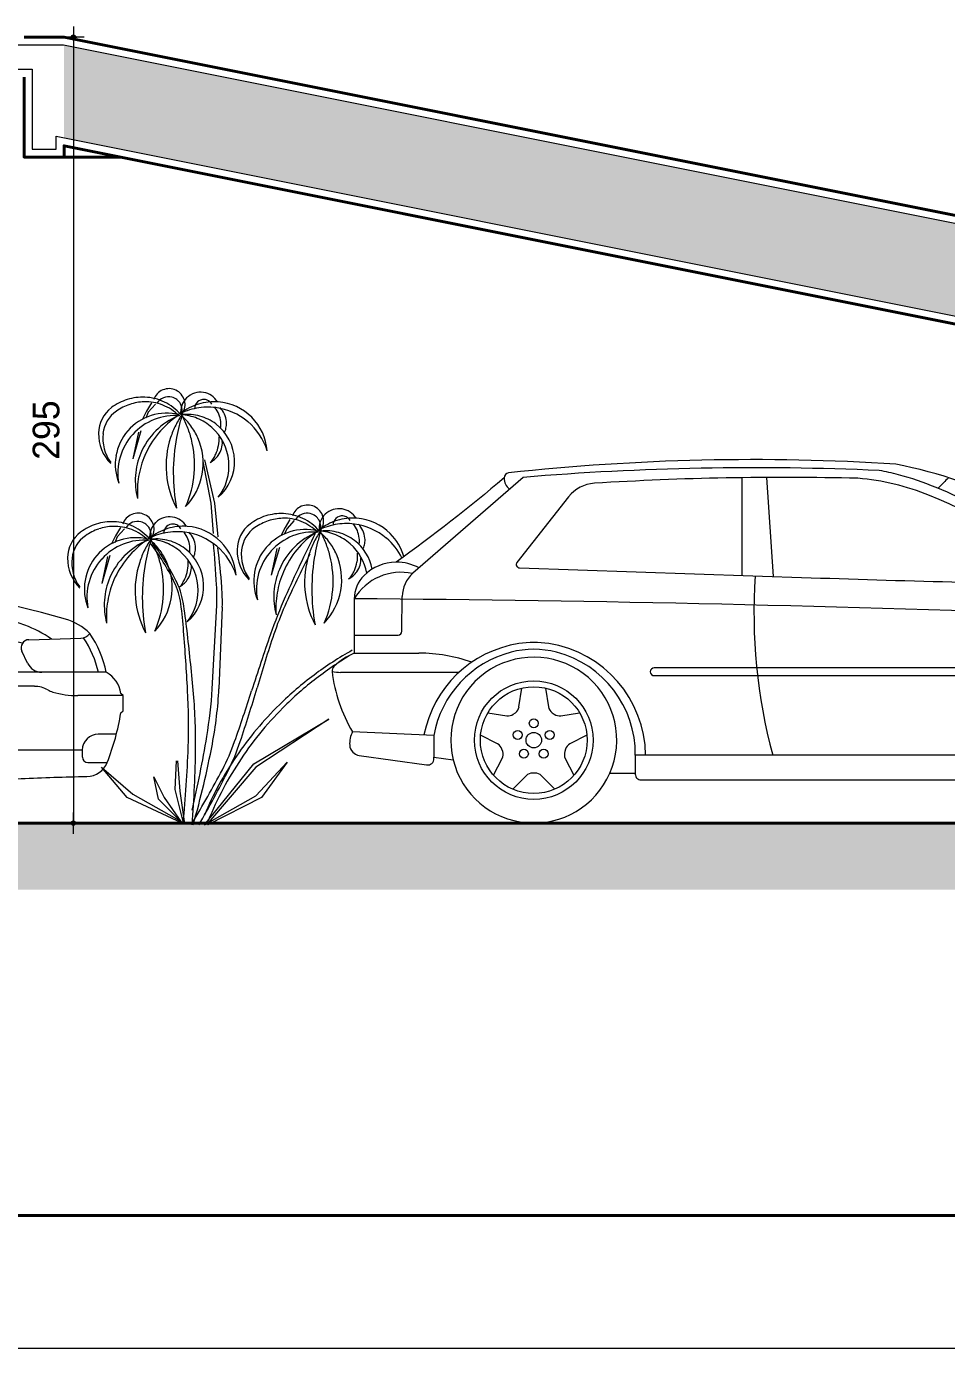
# Model space of a CAD drawing. Header units: millimetres. Extents: x 13204 to 24802, y 21209 to 40694.
# Drawn here: x 18418.7 to 18763.9, y 28396.3 to 28892.6 of the extents above; entities that cross this region are included whole.
import ezdxf

# ---------------------------------------------------------------- set-up
doc = ezdxf.new("R2010")
doc.units = ezdxf.units.MM
doc.linetypes.add('0', pattern=[0])
for name, color, linetype, lineweight in [('COTAS', 30, 'Continuous', 5), ('Hachura', 8, 'Continuous', 0), ('Meia Parede', 11, 'Continuous', 40), ('PAREDE', 1, 'Continuous', 40), ('Paredes', 1, 'Continuous', 40), ('PISO', 5, 'Continuous', 5), ('TEXTO', 4, 'Continuous', 5), ('Vegetação', 3, 'Continuous', 5), ('Veiculos e pessoas', 245, 'Continuous', 0)]:
    doc.layers.add(name, color=color, linetype=linetype, lineweight=lineweight)
doc.layers.add('HACHURAS', color=8, linetype='Continuous')
doc.styles.add('LANA', font='stylu.ttf')
doc.dimstyles.new('COTA 50', dxfattribs={"dimscale": 0, "dimtxt": 10, "dimasz": 0.5, "dimexe": 1.25, "dimexo": 5, "dimgap": 5, "dimtad": 1, "dimdec": 0, "dimtxsty": 'LANA', "dimblk": 'cota', "dimcen": 2.5, "dimse2": 1, "dimclrd": 256, "dimclre": 256, "dimclrt": 256, "dimaunit": 1, "dimadec": 0, "dimazin": 0, "dimtfac": 1, "dimtdec": 0, "dimtmove": 0, "dimatfit": 3, "dimldrblk": 'DOTSMALL', "dimfxl": 5, "dimfxlon": 1, "dimtzin": 9, "dimlwd": -1, "dimlwe": -1, "dimarcsym": 0})

# ---------------------------------------------------------------- blocks, each defined once
blk = doc.blocks.new('Audi A3_l')
at = {"layer": 'Veiculos e pessoas', "color": 8}
for p, q in [((716.2, 1297.4), (303.3, 937.8)), ((1537.6, 1296.5), (1537.6, 929.8)), ((1629.9, 1297.3), (1654.9, 925.8)), ((887.3, 1224.5), (693.3, 977.7)), ((2534.7, 1045.3), (2548.3, 1045.3)), ((2534.7, 1045.3), (2548.3, 1045.3)), ((2555.1, 1045.1), (2555.1, 1067.5)), ((2501.2, 1013.6), (2501.2, 952.3)), ((2501.2, 952.3), (2501.2, 1011.8)), ((702.5, 958), (1797.2, 921)), ((2533, 920.5), (2578.1, 920.5)), ((2578.1, 920.5), (2533, 920.5)), ((2555.1, 920.5), (2555.1, 900.1)), ((2929.5, 893.3), (3430.3, 828.2)), ((261.9, 719.9), (263.1, 850.5)), ((83, 705.8), (247.7, 705.8)), ((3793.5, 599.9), (3772.2, 645.8)), ((3798.6, 688.4), (3992.9, 693.5)), ((83, 637.6), (325.7, 637.6)), ((475.8, 565.7), (31.6, 565.7)), ((2762.5, 582.6), (1208.5, 582.6)), ((1208.5, 553.4), (2762.5, 553.4)), ((4088.5, 566), (3568.5, 566)), ((701.1, 436.3), (712.3, 506.8)), ((800.9, 506.8), (812, 436.3)), ((3229.7, 436.3), (3240.9, 506.8)), ((3329.5, 506.8), (3340.6, 436.3)), ((3819.1, 513.3), (3610.6, 513.3)), ((4152, 478.4), (3981.7, 478.4)), ((584.4, 413.9), (654.9, 402.7)), ((679.8, 408.7), (687.7, 414.4)), ((825.4, 414.4), (833.3, 408.7)), ((858.2, 402.7), (928.7, 413.9)), ((3113, 413.9), (3183.5, 402.7)), ((3208.4, 408.7), (3216.3, 414.4)), ((3354, 414.4), (3361.9, 408.7)), ((3386.8, 402.7), (3457.3, 413.9)), ((382.1, 329.2), (76.5, 342.6)), ((382.1, 329.2), (382.1, 246.9)), ((620.7, 297.2), (557, 329.6)), ((956.1, 329.6), (892.5, 297.2)), ((3149.3, 297.2), (3085.6, 329.6)), ((3484.7, 329.6), (3421.1, 297.2)), ((4126.8, 333.9), (4058.9, 333.9)), ((640.3, 268.5), (637.3, 277.7)), ((875.9, 277.7), (872.9, 268.5)), ((1137.5, 255), (1137.5, 186.8)), ((2908.3, 255), (1137.5, 255)), ((2908.3, 186.8), (2908.3, 255)), ((3168.9, 268.5), (3165.9, 277.7)), ((3404.5, 277.7), (3401.5, 268.5)), ((3996.7, 273.9), (3661.6, 273.9)), ((3661.6, 273.9), (3661.6, 186.8)), ((3998.9, 273.9), (3998.9, 247.5)), ((605.9, 179.3), (638.3, 242.9)), ((874.9, 242.9), (907.3, 179.3)), ((3134.5, 179.3), (3166.9, 242.9)), ((3403.5, 242.9), (3435.9, 179.3)), ((4019.4, 227.1), (4092.2, 227.1)), ((728, 177.7), (677.6, 127.2)), ((761.5, 187.5), (751.7, 187.5)), ((835.6, 127.2), (785.1, 177.7)), ((3256.6, 177.7), (3206.1, 127.2)), ((3290, 187.5), (3280.3, 187.5)), ((3364.2, 127.2), (3313.7, 177.7))]:
    blk.add_line(p, q, dxfattribs=at)
at = {"layer": 'Veiculos e pessoas'}
blk.add_lwpolyline([(4152, 478.4), (4143.5, 486.9, 0.236577), (4088.5, 566, 0.102728), (4026.7, 712, 0.128247), (3936, 765.4, 0.045067), (3198, 905.2, -0.033627), (3113.6, 919.2, -0.023677), (3055.4, 904.9, 0.036651), (2584.1, 1186.3, 0.067451), (2115.2, 1347.1, 0.04306), (661.8, 1314.3, 0.367427), (645, 1295.8, -0.02127), (239.9, 979.3, 0.193284), (119.7, 929.3, 0.201274), (83, 841.7), (83, 637.6, 0.089642), (7, 587.8, 0.235129), (0.1, 568.9, 0.106988), (76.5, 342.6, 0.140948), (65.9, 292.2, 0.354025), (101.8, 253.8), (354.7, 218.4, 0.455501), (382.1, 242.2), (382.1, 246.9), (454.2, 237.1, 0.717341), (1041.9, 186.8), (1137.5, 186.8), (1137.5, 183.5, 0.414214), (1159, 162), (2886.8, 162, 0.414214), (2908.3, 183.5), (2908.3, 186.8), (2999.8, 186.8, 0.654501), (3570.5, 186.8), (3661.6, 186.8), (3661.6, 156.8, 0.515959), (3673.7, 148.3, -0.070901), (3768.9, 166.9, -0.009797), (4015.6, 174.7, 0.305289), (4092.5, 227.9, 0.052449), (4143.5, 413.3), (4152, 421.8)], format="xyb", close=True, dxfattribs=at)
at = {"layer": 'Veiculos e pessoas', "color": 8}
for centre, radius in [((756.6, 311.4), 222.4), ((756.6, 311.4), 200.4), ((3285.2, 311.4), 222.4), ((3285.2, 311.4), 200.4), ((696.5, 330.9), 16.7), ((756.6, 374.5), 16.7), ((816.6, 330.9), 16.7), ((3225.1, 330.9), 16.7), ((3285.2, 374.5), 16.7), ((3345.2, 330.9), 16.7), ((756.6, 311.4), 29), ((3285.2, 311.4), 29), ((719.5, 260.3), 16.7), ((793.7, 260.3), 16.7), ((3248.1, 260.3), 16.7), ((3322.3, 260.3), 16.7)]:
    blk.add_circle(centre, radius, dxfattribs=at)
for centre, radius, start, end in [((694, 1294.1), 49, 178.0207, 235.2406), ((1583.4, -9055), 10388.7, 87.40864, 94.78832), ((1693.5, -10074.3), 11371.8, 88.5927, 93.57636), ((1893.9, 371.8), 925.7, 67.9835, 85.1115), ((1907.9, 489.6), 846.1, 75.1553, 80.1197), ((1835.4, 216), 1129.1, 67.5292, 75.1553), ((3198.1, 387.1), 1268.7, 134.2204, 136.7467), ((992.5, 1141.8), 133.9, 93.5764, 141.8385), ((1328.6, -1009.2), 2454.9, 50.6979, 67.5292), ((1527.5, -534.5), 1903.3, 48.6736, 67.9835), ((2534.7, 1011.8), 33.5, 90, 180), ((2548.3, 950.2), 95.1, 32.9648, 90), ((2586.1, 974.6), 50.2, 321.9647, 32.9648), ((242.1, 804.7), 174.6, 61.1959, 90.7217), ((702.9, 970.2), 12.2, 141.8385, 268.0662), ((2533, 952.3), 31.8, 180, 270), ((2533, 952.3), 31.8, 180, 270), ((2578.1, 980.9), 60.3, 270, 321.9647), ((258.1, 737.7), 203.7, 77.5531, 149.2986), ((380.2, 849.5), 117.1, 131.0602, 179.4812), ((3641.5, 788.3), 2058.7, 176.105, 195.0125), ((3870.1, 62313), 61427, 268.066166, 269.11807), ((2512.7, 689.7), 340.3, 5.0863, 37.0489), ((2934.4, 1526.4), 633.2, 269.1181, 281.0235), ((-536.1, -87402.5), 88246.4, 87.806845, 89.59807), ((3215.6, -824.2), 1666.3, 70.083, 82.5987), ((2765.6, -4169.1), 4949, 78.2313, 89.1273), ((247.7, 720), 14.2, 270, 359.4812), ((1008.7, 555.9), 1850.2, 357.1467, 5.0863), ((3640.3, 347.8), 419.8, 54.7481, 70.083), ((3991.8, 735.7), 42.2, 271.511, 325.835), ((3706.2, 490.2), 360.9, 12.1343, 34.5932), ((766.1, 249.5), 429.3, 98.7804, 169.0801), ((756.6, 311.4), 340.9, 75.4881, 104.5119), ((756.6, 311.4), 366.7, 81.2196, 98.7804), ((747, 249.5), 429.3, 0.735, 81.2196), ((3285.2, 311.4), 380.7, 46.9829, 133.0171), ((3285.2, 311.4), 352, 46.9829, 133.0171), ((3799.4, 658.4), 30, 91.511, 204.8928), ((325.7, 41), 596.7, 70.6168, 90), ((770, 259.6), 394.4, 104.5119, 169.8379), ((756.6, 311.4), 311.4, 336.4096, 193.7959), ((743.2, 259.6), 394.4, 359.3319, 75.4881), ((3285.2, 311.4), 311.4, 336.4096, 203.5904), ((3846.6, 624.6), 58.6, 204.8928, 270), ((31.6, 721.1), 155.4, 258.3333, 270), ((1208.5, 568), 14.6, 90, 270), ((2762.5, 568), 14.6, 270, 90), ((3338.5, 254.2), 458.9, 133.0171, 179.8984), ((3338.5, 254.2), 430.2, 133.0171, 179.8984), ((3231.8, 254.2), 430.2, 2.4543, 46.9829), ((3231.8, 254.2), 458.9, 2.4543, 46.9829), ((3819.1, 412.6), 100.6, 59.8825, 90), ((3911.2, 571.4), 82.9, 239.8825, 253.7439), ((1893.7, 511.8), 964.1, 344.5552, 357.1467), ((3981.7, 813.2), 334.8, 253.7439, 270), ((660.2, 435.8), 33.5, 261, 306), ((668.1, 441.5), 33.5, 306, 351), ((845.1, 441.5), 33.5, 189, 234), ((853, 435.8), 33.5, 234, 279), ((3188.8, 435.8), 33.5, 261, 306), ((3196.7, 441.5), 33.5, 306, 351), ((3373.7, 441.5), 33.5, 189, 234), ((3381.6, 435.8), 33.5, 234, 279), ((107.6, 303.2), 41.8, 175.144, 175.144), ((4058.9, 273.9), 60, 90, 180), ((605.5, 267.4), 33.5, 18, 63), ((608.5, 258.1), 33.5, 333, 18), ((904.7, 258.1), 33.5, 162, 207), ((907.7, 267.4), 33.5, 117, 162), ((3134.1, 267.4), 33.5, 18, 63), ((3137.1, 258.1), 33.5, 333, 18), ((3433.3, 258.1), 33.5, 162, 207), ((3436.3, 267.4), 33.5, 117, 162), ((4019.4, 247.5), 20.4, 180, 270), ((751.7, 154.1), 33.5, 90, 135), ((761.5, 154.1), 33.5, 45, 90), ((3280.3, 154.1), 33.5, 90, 135), ((3290, 154.1), 33.5, 45, 90)]:
    blk.add_arc(centre, radius, start, end, dxfattribs=at)
blk = doc.blocks.new('cota')
at = {"layer": 'COTAS'}
blk.add_hatch(color=256, dxfattribs=at).paths.add_polyline_path([(-1.6, 0, 1), (1.6, 0, 1)])
for points in [[(-1.6, 0), (-8, 0)], [(0, 1.6), (0, 8)], [(8, 0), (1.6, 0)], [(0, -8), (0, -1.6)]]:
    blk.add_lwpolyline(points, dxfattribs=at)
blk.add_circle((0, 0), 1.6, dxfattribs=at)
blk = doc.blocks.new('*D936')
at = {"layer": 'COTAS', "transparency": 16777216}
for p, q in [((18436.29, 28888.56), (18437.54, 28888.56)), ((18436.29, 28888.06), (18436.29, 28594.06))]:
    blk.add_line(p, q, dxfattribs=at)
at = {"layer": 'Defpoints', "color": 0, "transparency": 16777216}
for p in [(18432.79, 28888.56), (18432.79, 28593.56), (18436.29, 28593.56)]:
    blk.add_point(p, dxfattribs=at)
at = {"layer": 'COTAS', "transparency": 16777216, "xscale": 0.5, "yscale": 0.5, "zscale": 0.5}
for p, rotation in [((18436.29, 28888.56), 90), ((18436.29, 28593.56), 270)]:
    blk.add_blockref('cota', p, dxfattribs=dict(at, rotation=rotation))
at = {"layer": 'COTAS', "transparency": 16777216, "insert": (18426.07, 28741.06), "char_height": 10, "attachment_point": 5, "rotation": 90, "style": 'LANA'}
blk.add_mtext('295', dxfattribs=at)
blk = doc.blocks.new('_DotSmall')
at = {"layer": 'PAREDE', "color": 0, "const_width": 0.5}
blk.add_lwpolyline([(-0.0625, 0, 1), (0.0625, 0, 1)], format="xyb", close=True, dxfattribs=at)

msp = doc.modelspace()

# ---------------------------------------------------------------- hatches: boundary and pattern name
at = {"layer": 'Hachura'}
h = msp.add_hatch(dxfattribs=at)
h.set_pattern_fill('AR-CONC', color=256, scale=0.25, angle=90, style=0)
h.set_pattern_definition([(140, (18432.795, 28596.564), (3.9848, 45.5462), [4.7625, -52.3875]), (85, (18432.795, 28596.564), (-47.7642, -8.8107), [3.81, -41.91]), (190.451, (18433.127, 28600.36), (-43.7792, 36.7356), [4.0475, -44.5225]), (136.184, (18420.095, 28596.564), (10.5106, 67.7698), [7.1437, -78.5812]), (186.6356, (18420.97, 28602.21), (-61.8564, 59.351), [6.0713, -66.7837]), (81.184, (18420.095, 28596.564), (-61.8563, 59.351), [5.715, -62.865]), (111, (18423.27, 28602.914), (25.5664, 37.9037), [4.7625, -52.3875]), (56, (18423.27, 28602.914), (-46.047, 15.4505), [3.81, -41.91]), (161.4514, (18425.4, 28606.072), (-20.4807, 53.3541), [4.0475, -44.5225]), (127.5, (18432.795, 28596.564), (-21.13876, 0.77215), [0, -41.402, 0, -42.545, 0, -42.06875]), (97.5, (18432.795, 28596.564), (-25.04514, 16.7049), [0, -24.257, 0, -40.4495, 0, -16.03375]), (57.5, (18432.795, 28582.403), (1.43219, 33.89765), [0, -15.875, 0, -49.53, 0, -65.7225]), (47.5, (18432.795, 28576.053), (-6.3566, 37.0323), [0, -20.6375, 0, -32.893, 0, -46.6725])])
h.paths.add_polyline_path([(18432.79, 28885.5), (18432.79, 28850.83), (19703.22, 28596.56), (19876.47, 28596.56)])
at = {"layer": 'HACHURAS'}
h = msp.add_hatch(dxfattribs=at)
h.set_pattern_fill('EARTH', color=256, scale=3, angle=45, style=0)
h.set_pattern_definition([(45, (16996.795, 28568.564), (2e-15, 26.94077), [19.05, -19.05]), (45, (16991.743, 28573.615), (2e-15, 26.94077), [19.05, -19.05]), (45, (16986.692, 28578.667), (2e-15, 26.94077), [19.05, -19.05]), (135, (16986.692, 28582.034), (-26.94077, 2e-15), [19.05, -19.05]), (135, (16991.743, 28587.086), (-26.94077, 2e-15), [19.05, -19.05]), (135, (16996.795, 28592.137), (-26.94077, 2e-15), [19.05, -19.05])])
h.paths.add_polyline_path([(16996.79, 28593.56), (19934.29, 28593.56), (19934.29, 28583.56), (20246.79, 28583.56), (20246.79, 28568.56), (16996.79, 28568.56)])

# ---------------------------------------------------------------- linework, layer by layer
at = {"layer": 'Meia Parede'}
msp.add_line((18432.79, 28843.56), (18453.81, 28843.56), dxfattribs=at)
at = {"layer": 'Paredes'}
for p, q in [((19906.75, 28593.56), (18432.79, 28888.56)), ((18432.79, 28843.56), (18432.79, 28847.77)), ((19702.92, 28593.56), (18432.79, 28847.77)), ((18417.79, 28843.56), (18432.79, 28843.56)), ((19934.29, 28593.56), (16996.79, 28593.56)), ((21256.85, 28446.32), (13252.5, 28446.32))]:
    msp.add_line(p, q, dxfattribs=at)
msp.add_lwpolyline([(18417.79, 28873.56), (18417.79, 28843.56), (18432.79, 28843.56), (18432.79, 28847.77), (19702.92, 28593.56), (19906.75, 28593.56), (18432.79, 28888.56), (18417.79, 28888.56)], dxfattribs=at)
at = {"layer": 'PISO'}
msp.add_lwpolyline([(18420.79, 28885.56), (16999.79, 28885.56), (16999.79, 28846.56), (17018.79, 28846.56), (17018.79, 28876.56), (18420.79, 28876.56), (18420.79, 28846.56), (18429.79, 28846.56), (18429.79, 28851.43), (19703.22, 28596.56), (19876.47, 28596.56), (18432.5, 28885.56), (18420.79, 28885.56)], dxfattribs=at)
at = {"layer": 'TEXTO'}
msp.add_line((21305.52, 28396.34), (13203.83, 28396.34), dxfattribs=at)
at = {"layer": 'Vegetação', "color": 8, "linetype": '0'}
for p, q in [((18463.71, 28748.18), (18462.18, 28745.12)), ((18464.32, 28747.74), (18463.41, 28745.55)), ((18465.55, 28751.24), (18463.71, 28748.18)), ((18467.08, 28750.8), (18464.32, 28747.74)), ((18461.57, 28740.75), (18458.52, 28730.26)), ((18460.66, 28740.31), (18458.52, 28730.26)), ((18487.94, 28713.67), (18485, 28729.28)), ((18485.42, 28729.88), (18489.2, 28713.67)), ((18488.78, 28702.26), (18487.94, 28713.67)), ((18489.2, 28713.67), (18490.47, 28701.06)), ((18517.53, 28707.54), (18515.69, 28704.48)), ((18519.06, 28707.1), (18516.31, 28704.05)), ((18453.93, 28704.48), (18452.09, 28701.42)), ((18455.46, 28704.05), (18452.71, 28700.99)), ((18515.69, 28704.48), (18514.16, 28701.42)), ((18516.31, 28704.05), (18515.39, 28701.86)), ((18452.09, 28701.42), (18450.56, 28698.37)), ((18452.71, 28700.99), (18451.79, 28698.8)), ((18513.55, 28697.05), (18510.49, 28686.57)), ((18449.95, 28694), (18446.89, 28683.51)), ((18449.04, 28693.56), (18446.89, 28683.51)), ((18512.64, 28696.62), (18510.49, 28686.57)), ((18488.36, 28644.01), (18490.04, 28675.24)), ((18492.15, 28674.63), (18490.89, 28644.01)), ((18503.91, 28615.78), (18532.07, 28632.6)), ((18532.07, 28632.6), (18504.75, 28614.58)), ((18456.43, 28603.17), (18446.76, 28614.58)), ((18446.76, 28614.58), (18458.53, 28604.37)), ((18474.5, 28606.17), (18474.92, 28616.98)), ((18475.34, 28616.98), (18476.18, 28605.57)), ((18485.42, 28592.96), (18503.91, 28615.78)), ((18504.75, 28614.58), (18486.26, 28592.96)), ((18504.75, 28603.77), (18516.52, 28616.38)), ((18516.52, 28616.38), (18506.86, 28603.17)), ((18468.19, 28602.57), (18466.51, 28610.98)), ((18466.51, 28610.98), (18470.29, 28603.17)), ((18477.02, 28593.56), (18456.43, 28603.17)), ((18458.53, 28604.37), (18477.86, 28593.56)), ((18476.6, 28594.16), (18468.19, 28602.57)), ((18470.29, 28603.17), (18476.6, 28594.16)), ((18477.44, 28594.16), (18474.5, 28606.17)), ((18476.18, 28605.57), (18477.86, 28594.16)), ((18485.42, 28592.96), (18504.75, 28603.77)), ((18506.86, 28603.17), (18486.68, 28592.96))]:
    msp.add_line(p, q, dxfattribs=at)
for centre, major_axis, start_param, end_param in [((18472.15, 28750.62), (-4.24, 4.24), -1.227403, -0.384549), ((18462.23, 28734.15), (13.63, 13.63), 1.089146, 1.43536), ((18462.35, 28733.77), (-13.9, 13.9), -0.823886, -0.481506), ((18463.48, 28732.68), (-13.44, 13.44), -0.749389, -0.460643), ((18463.42, 28734.55), (12.12, 12.12), 0.4061, 0.821878), ((18462.4, 28735.13), (-12.94, 12.94), -1.239062, -0.823736), ((18472.14, 28750.62), (4.24, 4.24), 1.184822, 2.028826), ((18471.99, 28748.43), (-3.63, 3.63), -0.407151, 0.207921), ((18471.98, 28748.45), (3.62, 3.62), 0.546421, 1.16412), ((18461.99, 28734.27), (13.62, 13.62), 6.210824, 6.615237), ((18471.98, 28748.44), (-3.63, 3.63), 4.437479, 5.25966), ((18472.16, 28750.62), (-4.24, 4.24), 4.199385, 5.056468), ((18483.95, 28747.81), (5.27, 5.27), 1.555789, 2.483527), ((18472.15, 28750.61), (4.25, 4.25), 4.914586, 5.770624), ((18483.94, 28747.81), (-5.27, 5.27), -0.943714, -0.015486), ((18485.18, 28749.13), (2.42, 2.42), 1.546762, 2.378288), ((18485.18, 28749.12), (-2.43, 2.43), -0.855582, -0.024193), ((18489.08, 28731.79), (-14.1, 14.1), -0.862538, -0.484217), ((18483.94, 28747.79), (-5.28, 5.28), -1.376614, -0.944009), ((18485.18, 28749.12), (-2.43, 2.43), -1.350697, -0.856654), ((18485.17, 28749.12), (-2.43, 2.43), 4.437563, 4.930835), ((18483.95, 28747.82), (5.26, 5.26), 6.042007, 6.476545), ((18489.08, 28731.79), (-14.1, 14.1), 4.712271, 5.42059), ((18458, 28739.7), (8.69, 8.69), 1.435102, 2.34177), ((18459.11, 28738.46), (-8.35, 8.35), -0.180755, 0.674686), ((18463.78, 28731.74), (-14.14, 14.14), -0.461542, -0.179983), ((18471.28, 28728.14), (13.64, 13.64), 1.092634, 1.643852), ((18471.29, 28728.14), (-13.64, 13.64), -1.029006, -0.477807), ((18474.45, 28725.01), (-15.2, 15.2), -0.869359, -0.409947), ((18485.79, 28722.15), (18.61, 18.61), 1.181424, 1.567877), ((18494.91, 28717.85), (24.49, 24.49), 1.386002, 1.667482), ((18462.86, 28733.15), (13.18, 13.18), 0.007419, 0.405928), ((18505.1, 28727.68), (24.07, 24.07), 1.746932, 1.892962), ((18486.71, 28726.44), (-16.43, 16.43), -0.601437, -0.288468), ((18546.36, 28725.18), (-51.33, 51.33), 0.477741, 0.5407), ((18471.99, 28748.44), (3.62, 3.62), 5.18483, 6.008581), ((18489.07, 28731.83), (14.07, 14.07), 1.086261, 1.465338), ((18475.4, 28727.6), (13.65, 13.65), 0.393665, 0.725467), ((18442.92, 28727.95), (27.48, 27.48), 5.878747, 6.006238), ((18461.44, 28728.67), (-16.63, 16.63), 4.561842, 4.782869), ((18479.01, 28729.25), (12.52, 12.52), 0.513282, 0.889428), ((18486.73, 28726.38), (-16.48, 16.48), -0.913408, -0.601334), ((18479, 28729.21), (12.55, 12.55), 0.137912, 0.513274), ((18481.35, 28743.14), (7.24, 7.24), 5.886017, 6.166083), ((18486.73, 28726.38), (-16.47, 16.47), -1.48349, -0.913277), ((18481.34, 28743.14), (7.25, 7.25), 5.605335, 5.884983), ((18485.27, 28743.51), (5.97, 5.97), 5.934879, 6.284789), ((18485.3, 28743.53), (5.95, 5.95), 5.583073, 5.934044), ((18474.43, 28725.03), (15.18, 15.18), 1.160691, 1.620658), ((18505.35, 28727.54), (24.27, 24.27), 1.892644, 2.03751), ((18545.88, 28725.24), (-50.99, 50.99), 0.539951, 0.603352), ((18443.29, 28728.11), (-27.19, 27.19), 4.178779, 4.307646), ((18461.32, 28728.6), (-16.73, 16.73), 4.341331, 4.561054), ((18475.41, 28727.66), (-13.61, 13.61), -1.510539, -1.177744), ((18475.4, 28727.64), (13.62, 13.62), 5.590889, 6.343642), ((18479, 28729.23), (12.54, 12.54), 5.531172, 6.420716), ((18481.36, 28743.15), (7.24, 7.24), 5.498356, 5.605239), ((18481.32, 28743.16), (-7.27, 7.27), 3.819794, 3.926342), ((18485.18, 28743.57), (6.04, 6.04), 5.106378, 5.341808), ((18485.26, 28743.53), (-5.97, 5.97), 3.773538, 4.01135), ((18486.73, 28726.39), (16.47, 16.47), 5.799939, 6.370358), ((18489.07, 28731.79), (14.11, 14.11), 5.574748, 6.282831), ((18461.6, 28739.65), (11.24, 11.24), 2.34158, 3.132332), ((18462.72, 28738.06), (-10.91, 10.91), 0.674472, 1.416648), ((18471.28, 28728.13), (-13.65, 13.65), 0.072917, 0.616052), ((18474.46, 28725.01), (-15.2, 15.2), 0.049642, 0.509209), ((18485.76, 28722.17), (18.58, 18.58), 1.567481, 1.954413), ((18494.9, 28717.85), (-24.49, 24.49), 0.096552, 0.378032), ((18505.2, 28727.62), (24.16, 24.16), 2.038179, 2.439331), ((18546.97, 28725.01), (51.78, 51.78), 2.173632, 2.35624), ((18443.17, 28728.08), (27.27, 27.27), 5.413511, 5.749511), ((18461.43, 28728.66), (-16.64, 16.64), 3.751027, 4.340955), ((18476.49, 28737.87), (10.22, 10.22), 5.31293, 5.54567), ((18483.8, 28736.4), (-5.91, 5.91), 3.644216, 3.977217), ((18485.76, 28722.16), (-18.59, 18.59), 0.383119, 0.714077), ((18494.91, 28717.84), (-24.5, 24.5), 0.377872, 0.616844), ((18476, 28738.12), (10.61, 10.61), 4.959383, 5.078503), ((18483.76, 28736.46), (5.95, 5.95), 4.637524, 4.879099), ((18476.4, 28737.89), (-10.28, 10.28), 3.511066, 3.742411), ((18483.81, 28736.41), (5.91, 5.91), 4.880466, 5.213466), ((18471.29, 28728.13), (-13.65, 13.65), 0.615981, 1.159037), ((18474.42, 28725.02), (15.18, 15.18), 2.079955, 2.540242), ((18483.79, 28736.47), (5.95, 5.95), 4.392496, 4.634424), ((18476.39, 28737.92), (-10.3, 10.3), 3.263626, 3.386404), ((18479.01, 28729.23), (-12.53, 12.53), 3.070606, 3.96043), ((18475.39, 28727.65), (-13.62, 13.62), 3.267435, 4.019828), ((18485.75, 28722.14), (18.58, 18.58), 2.284311, 2.615321), ((18494.94, 28717.84), (24.52, 24.52), 2.187648, 2.426332), ((18505.21, 28727.62), (24.16, 24.16), 2.439418, 2.840528), ((18546.93, 28725), (-51.74, 51.74), 0.785329, 0.968019), ((18443.17, 28728.09), (-27.28, 27.28), 3.5067, 3.842635), ((18461.42, 28728.67), (16.65, 16.65), 4.731859, 5.321486), ((18524.13, 28706.92), (-4.25, 4.25), -0.384692, 0.457688), ((18524.13, 28706.93), (-4.24, 4.24), -1.228106, -0.38446), ((18524.14, 28706.93), (-4.24, 4.24), 4.198874, 5.056585), ((18535.93, 28704.12), (5.27, 5.27), 0.62755, 1.555471), ((18450.72, 28687.04), (13.89, 13.89), 0.746781, 1.089471), ((18450.77, 28688.33), (-12.98, 12.98), -1.238549, -0.824185), ((18460.53, 28703.86), (-4.25, 4.25), -0.384994, 0.45773), ((18460.53, 28703.86), (4.25, 4.25), 0.343624, 1.186151), ((18460.37, 28701.69), (3.62, 3.62), 0.547711, 1.163671), ((18460.36, 28701.69), (-3.62, 3.62), 4.437638, 5.260152), ((18460.54, 28703.87), (-4.24, 4.24), 4.198837, 5.056489), ((18472.33, 28701.06), (-5.27, 5.27), -0.943356, -0.015445), ((18472.32, 28701.05), (-5.27, 5.27), -1.376899, -0.943538), ((18472.31, 28701.05), (-5.28, 5.28), 4.471904, 4.90496), ((18514.2, 28690.46), (13.62, 13.62), 1.089009, 1.435417), ((18515.77, 28688.01), (-14.16, 14.16), -0.461362, -0.180292), ((18514.32, 28690.1), (13.89, 13.89), 0.74666, 1.089333), ((18515.48, 28688.93), (13.48, 13.48), 0.822164, 1.109923), ((18515.4, 28690.86), (12.11, 12.11), 0.405885, 0.822), ((18514.37, 28691.4), (-12.97, 12.97), -1.238653, -0.824078), ((18523.97, 28704.74), (-3.63, 3.63), -0.407274, 0.208471), ((18514.85, 28689.46), (-13.17, 13.17), -1.563484, -1.16476), ((18523.96, 28704.75), (-3.62, 3.62), -1.023679, -0.407728), ((18513.98, 28690.59), (-13.61, 13.61), 4.639786, 5.044664), ((18523.96, 28704.74), (-3.62, 3.62), 4.437638, 5.259956), ((18535.93, 28704.12), (5.27, 5.27), 1.555592, 2.483361), ((18523.97, 28704.75), (-3.62, 3.62), 3.614566, 4.4376), ((18541.07, 28688.1), (14.1, 14.1), 1.086637, 1.464825), ((18524.12, 28706.92), (-4.26, 4.26), 3.345045, 4.199061), ((18537.16, 28705.43), (2.43, 2.43), 1.54626, 2.37755), ((18537.16, 28705.43), (-2.43, 2.43), -0.855297, -0.024696), ((18541.07, 28688.1), (-14.1, 14.1), -0.862405, -0.484116), ((18535.92, 28704.11), (5.27, 5.27), 0.193589, 0.626862), ((18537.16, 28705.43), (-2.42, 2.42), -1.351383, -0.8561), ((18537.15, 28705.42), (-2.43, 2.43), 4.437247, 4.930437), ((18535.93, 28704.12), (5.26, 5.26), 6.042445, 6.476797), ((18541.07, 28688.1), (14.1, 14.1), 6.283082, 6.991584), ((18446.38, 28692.95), (-8.69, 8.69), -0.1361, 0.770868), ((18450.59, 28687.43), (-13.6, 13.6), -0.481978, -0.135164), ((18452.19, 28684.93), (-14.18, 14.18), -0.461168, -0.180476), ((18451.86, 28685.9), (-13.46, 13.46), -0.749307, -0.460923), ((18451.8, 28687.81), (12.11, 12.11), 0.405921, 0.82206), ((18460.37, 28701.68), (-3.63, 3.63), -0.40709, 0.207962), ((18451.24, 28686.4), (-13.18, 13.18), -1.56333, -1.16481), ((18450.38, 28687.54), (-13.6, 13.6), 4.639658, 5.04458), ((18475.11, 28679.64), (16.47, 16.47), 0.969746, 1.281952), ((18472.32, 28701.06), (-5.27, 5.27), -0.01553, 0.912802), ((18460.37, 28701.69), (-3.62, 3.62), 3.614538, 4.43737), ((18477.46, 28685.05), (-14.09, 14.09), -0.484158, -0.105701), ((18460.53, 28703.86), (-4.25, 4.25), 3.344208, 4.1995), ((18473.56, 28702.37), (-2.42, 2.42), -0.02421, 0.807492), ((18475.11, 28679.63), (16.47, 16.47), 0.657482, 0.969678), ((18473.56, 28702.38), (-2.42, 2.42), -0.856169, -0.02354), ((18477.46, 28685.05), (-14.09, 14.09), -0.862691, -0.484238), ((18473.56, 28702.36), (-2.43, 2.43), -1.350727, -0.857291), ((18473.56, 28702.37), (2.43, 2.43), 6.008051, 6.502626), ((18469.74, 28696.39), (-7.24, 7.24), 4.314612, 4.594726), ((18475.11, 28679.63), (-16.47, 16.47), -1.483591, -0.91335), ((18477.47, 28685.04), (-14.1, 14.1), 4.712241, 5.420703), ((18473.66, 28696.76), (5.96, 5.96), 5.934945, 6.285209), ((18509.98, 28696), (-8.69, 8.69), -0.13575, 0.77074), ((18511.1, 28694.77), (8.35, 8.35), 1.390403, 2.245202), ((18523.27, 28684.44), (13.65, 13.65), 1.092906, 1.643833), ((19024.64, 28452.42), (393.73, 393.73), 1.89089, 1.938166), ((18523.27, 28684.43), (-13.66, 13.66), -1.028746, -0.477999), ((18526.42, 28681.33), (15.19, 15.19), 0.701214, 1.161004), ((18537.79, 28678.44), (-18.62, 18.62), -0.389059, -0.003028), ((18546.88, 28674.17), (-24.48, 24.48), -0.184922, 0.096674), ((18557.18, 28683.92), (-24.16, 24.16), 0.176182, 0.32175), ((18538.71, 28682.7), (16.46, 16.46), 0.969625, 1.281931), ((18599.3, 28681.21), (-52.03, 52.03), 0.478065, 0.540191), ((18527.38, 28683.93), (-13.63, 13.63), -1.177345, -0.84514), ((18494.9, 28684.25), (-27.48, 27.48), 4.307941, 4.435432), ((18513.42, 28684.97), (-16.63, 16.63), 4.561837, 4.782817), ((18530.99, 28685.54), (-12.53, 12.53), -1.057203, -0.681355), ((18538.71, 28682.69), (16.47, 16.47), 0.657595, 0.96978), ((18527.39, 28683.95), (13.61, 13.61), 0.060623, 0.393188), ((18530.97, 28685.51), (12.56, 12.56), 0.13797, 0.513221), ((18533.31, 28699.43), (7.26, 7.26), 5.886119, 6.165491), ((18538.71, 28682.7), (-16.46, 16.46), -1.483766, -0.913355), ((18533.34, 28699.46), (-7.23, 7.23), 4.033758, 4.314204), ((18537.25, 28699.81), (-5.97, 5.97), 4.364552, 4.714096), ((18537.24, 28699.82), (5.97, 5.97), 5.583907, 5.933584), ((18541.06, 28688.09), (-14.11, 14.11), 4.20582, 4.712064), ((18447.5, 28691.71), (8.36, 8.36), 1.39067, 2.245101), ((18459.68, 28681.37), (13.66, 13.66), 1.092948, 1.643655), ((18462.83, 28678.25), (-15.2, 15.2), -0.409895, 0.049435), ((18459.67, 28681.39), (13.64, 13.64), 0.54179, 1.092982), ((18462.83, 28678.26), (-15.2, 15.2), -0.869376, -0.409912), ((18474.17, 28675.4), (-18.6, 18.6), -0.389243, -0.002819), ((18483.27, 28671.11), (-24.48, 24.48), -0.184953, 0.096699), ((18493.6, 28680.85), (-24.17, 24.17), 0.176319, 0.321761), ((18535.7, 28678.15), (52.04, 52.04), 2.048857, 2.110979), ((18463.79, 28680.9), (13.61, 13.61), 0.393082, 0.725784), ((18431.29, 28681.19), (27.48, 27.48), 5.878745, 6.006209), ((18449.79, 28681.89), (16.66, 16.66), 6.132696, 6.353358), ((18383.02, 28638.74), (71.95, 71.95), 5.959262, 6.127483), ((18467.39, 28682.5), (12.52, 12.52), 0.51322, 0.88961), ((18377.67, 28634.61), (77.21, 77.21), 5.973942, 6.131384), ((18463.78, 28680.87), (13.64, 13.64), 0.06091, 0.393037), ((18467.37, 28682.45), (-12.56, 12.56), -1.432935, -1.057742), ((18469.7, 28696.39), (-7.27, 7.27), 4.034667, 4.313736), ((18469.96, 28696.4), (7.08, 7.08), 5.49787, 5.607146), ((18473.65, 28696.77), (5.97, 5.97), 5.583851, 5.933658), ((18473.68, 28696.78), (5.95, 5.95), 5.34347, 5.582332), ((18151.96, 28664.84), (-239.37, 239.37), 3.980583, 4.027064), ((18475.1, 28679.63), (16.48, 16.48), 5.800169, 6.370098), ((18190.46, 28659.27), (213.8, 213.8), 5.573401, 5.622403), ((18477.46, 28685.03), (14.11, 14.11), 5.574692, 6.282817), ((18523.27, 28684.44), (-13.65, 13.65), 0.073084, 0.615968), ((18526.41, 28681.34), (15.18, 15.18), 1.160706, 1.620696), ((18537.74, 28678.47), (18.59, 18.59), 1.56737, 1.954198), ((18557.28, 28683.88), (-24.24, 24.24), 0.322021, 0.467087), ((18597.96, 28681.53), (-51.06, 51.06), 0.539952, 0.603256), ((18495.21, 28684.4), (-27.24, 27.24), 4.178903, 4.307535), ((18513.39, 28684.96), (16.66, 16.66), 5.911879, 6.13249), ((18527.39, 28683.95), (13.62, 13.62), 5.678547, 6.343675), ((18530.98, 28685.54), (12.54, 12.54), 5.688629, 6.420632), ((18533.3, 28699.45), (7.27, 7.27), 5.498597, 5.60506), ((18533.3, 28699.47), (-7.27, 7.27), 3.819636, 3.926018), ((18537.19, 28699.86), (-6.01, 6.01), 3.535113, 3.771448), ((18537.29, 28699.84), (-5.94, 5.94), 3.772415, 4.011629), ((18538.72, 28682.69), (16.47, 16.47), 5.960688, 6.370537), ((18449.98, 28692.9), (-11.24, 11.24), 0.770943, 1.561594), ((18451.09, 28691.31), (-10.91, 10.91), 0.674338, 1.416901), ((18459.68, 28681.38), (-13.65, 13.65), 0.073104, 0.615905), ((18462.82, 28678.27), (15.19, 15.19), 1.620398, 2.080375), ((18474.17, 28675.39), (-18.61, 18.61), -0.003109, 0.38318), ((18483.3, 28671.09), (24.5, 24.5), 1.667406, 1.948738), ((18493.56, 28680.86), (-24.14, 24.14), 0.321576, 0.467216), ((18535.19, 28678.3), (-51.65, 51.65), 0.540502, 0.603072), ((18431.55, 28681.32), (-27.28, 27.28), 4.178959, 4.307385), ((18449.77, 28681.88), (16.68, 16.68), 5.912149, 6.132488), ((18463.79, 28680.89), (-13.61, 13.61), 4.020009, 4.773015), ((18467.38, 28682.48), (-12.54, 12.54), 3.960485, 4.849841), ((18464.78, 28691.12), (10.28, 10.28), 5.313855, 5.545195), ((18469.93, 28696.4), (7.1, 7.1), 5.388387, 5.49733), ((18473.59, 28696.81), (-6.01, 6.01), 3.535105, 3.771271), ((18513.58, 28695.95), (-11.24, 11.24), 0.770888, 1.561666), ((18514.7, 28694.37), (10.91, 10.91), 2.24537, 2.987627), ((18526.43, 28681.32), (-15.2, 15.2), 0.049661, 0.509337), ((18546.9, 28674.15), (-24.51, 24.51), 0.096695, 0.378034), ((18899.45, 28503.07), (-297.4, 297.4), 0.31299, 0.364261), ((18557.18, 28683.92), (-24.16, 24.16), 0.467341, 0.868561), ((18598.91, 28681.32), (-51.75, 51.75), 0.602797, 0.785477), ((18495.16, 28684.39), (-27.27, 27.27), 3.842732, 4.178714), ((18513.41, 28684.97), (-16.64, 16.64), 3.750986, 4.340953), ((18528.39, 28694.18), (10.28, 10.28), 5.313835, 5.545279), ((18535.76, 28692.71), (5.93, 5.93), 5.215176, 5.547114), ((18493.56, 28680.87), (24.14, 24.14), 2.038051, 2.439531), ((18535.33, 28678.26), (-51.76, 51.76), 0.602803, 0.785466), ((18431.53, 28681.33), (27.29, 27.29), 5.413729, 5.749469), ((18449.81, 28681.91), (-16.64, 16.64), 3.751033, 4.340957), ((18464.83, 28691.12), (10.25, 10.25), 5.081118, 5.313154), ((18472.19, 28689.65), (5.9, 5.9), 4.880306, 5.21351), ((18472.19, 28689.65), (-5.91, 5.91), 3.643519, 3.976614), ((18523.25, 28684.43), (-13.63, 13.63), 0.615665, 1.159223), ((18526.4, 28681.32), (-15.18, 15.18), 0.50901, 0.969411), ((18537.78, 28678.45), (18.61, 18.61), 1.954077, 2.284568), ((18546.87, 28674.15), (-24.49, 24.49), 0.377801, 0.616839), ((18528.14, 28694.34), (10.48, 10.48), 4.958767, 5.079374), ((18535.79, 28692.71), (-5.91, 5.91), 3.0659, 3.309364), ((18528.39, 28694.19), (-10.28, 10.28), 3.510979, 3.742349), ((18535.76, 28692.73), (-5.93, 5.93), 3.310075, 3.641988), ((18459.66, 28681.38), (-13.64, 13.64), 0.615965, 1.159219), ((18462.8, 28678.27), (15.18, 15.18), 2.079945, 2.54042), ((18474.15, 28675.4), (18.59, 18.59), 1.953754, 2.284656), ((18483.33, 28671.08), (-24.53, 24.53), 0.378099, 0.616715), ((18451.23, 28672.66), (-18.08, 18.08), 4.05156, 4.388368), ((18450.04, 28671.94), (19.63, 19.63), 5.66057, 5.973755), ((18472.19, 28689.68), (-5.92, 5.92), 2.821443, 3.06456), ((18464.73, 28691.2), (-10.34, 10.34), 3.263722, 3.386023), ((18464.74, 28691.17), (10.32, 10.32), 4.958125, 5.080607), ((18472.16, 28689.69), (5.94, 5.94), 4.636852, 4.878942), ((18467.38, 28682.49), (12.54, 12.54), 4.641481, 5.530885), ((18463.79, 28680.9), (13.62, 13.62), 4.837921, 5.590664), ((18407.97, 28678.55), (-58.08, 58.08), 3.886681, 3.980871), ((18414.58, 28676.32), (54.86, 54.86), 5.476115, 5.572604), ((18535.8, 28692.73), (5.91, 5.91), 4.39175, 4.635033), ((18528.32, 28694.26), (10.34, 10.34), 4.834591, 4.956864), ((18474.15, 28675.39), (-18.59, 18.59), 0.713632, 1.044463), ((18483.33, 28671.08), (24.53, 24.53), 2.187661, 2.426329), ((18493.57, 28680.86), (-24.15, 24.15), 0.868472, 1.269786), ((18535.31, 28678.25), (-51.75, 51.75), 0.785324, 0.968008), ((18431.58, 28681.33), (27.26, 27.26), 5.077321, 5.413485), ((18449.81, 28681.92), (16.65, 16.65), 4.731627, 5.321419), ((18682.62, 28604.29), (-129.11, 129.11), 0.367096, 0.449807), ((18537.74, 28678.45), (-18.59, 18.59), 0.713619, 1.044511), ((18546.92, 28674.14), (-24.52, 24.52), 0.61682, 0.855556), ((18557.17, 28683.92), (24.15, 24.15), 2.439284, 2.84057), ((18598.95, 28681.31), (-51.77, 51.77), 0.785364, 0.967972), ((18495.15, 28684.39), (-27.28, 27.28), 3.506705, 3.842621), ((18513.4, 28684.98), (-16.65, 16.65), 3.160953, 3.75071), ((18255.22, 28648.22), (157.75, 157.75), 5.575549, 5.621875), ((18260.5, 28640.83), (155.45, 155.45), 5.611774, 5.660459), ((18622.34, 28627.24), (82.68, 82.68), 1.935426, 2.032606), ((17469.21, 28587.05), (715.22, 715.22), 5.553531, 5.575477), ((17510.87, 28554.93), (-688.99, 688.99), 4.017918, 4.04106), ((19266.44, 28400.53), (566.35, 566.35), 2.020438, 2.04838), ((19019.19, 28494.28), (-378.63, 378.63), 0.462044, 0.501418), ((18602.94, 28546.92), (90.23, 90.23), 1.293194, 1.427231), ((18605.8, 28546.22), (90.77, 90.77), 1.311686, 1.44228), ((18602.96, 28546.93), (-90.23, 90.23), -0.143398, -0.009368), ((18605.54, 28546.53), (90.49, 90.49), 1.442159, 1.573169), ((18239.22, 28630.03), (169.9, 169.9), 5.464216, 5.553483), ((18265.22, 28623.72), (153.37, 153.37), 5.489346, 5.588658), ((18313.59, 28654.7), (123.82, 123.82), 5.333408, 5.436657), ((18337.85, 28651.74), (108.35, 108.35), 5.310681, 5.447322), ((17887.87, 28838.9), (-456.54, 456.54), 3.587982, 3.619028), ((17987.23, 28795.56), (381.54, 381.54), 5.174596, 5.213671), ((18602.76, 28547.13), (90.03, 90.03), 1.561417, 1.759434), ((18605.79, 28546.27), (90.74, 90.74), 1.573123, 1.778449), ((18063.69, 28696.11), (302.93, 302.93), 5.267615, 5.333523), ((18155.71, 28686.23), (-239.43, 239.43), 3.647951, 3.739863), ((18419.67, 28651.39), (57.81, 57.81), 5.01722, 5.158603), ((18417.26, 28651.54), (-60.86, 60.86), 3.465201, 3.603589), ((18055.66, 28636.32), (299.77, 299.77), 5.396765, 5.463931), ((18090.02, 28625.13), (277.26, 277.26), 5.415655, 5.489531), ((18602.8, 28547.09), (90.07, 90.07), 1.75933, 1.957261), ((18202.99, 28764.43), (230.62, 230.62), 4.946382, 5.017021), ((18207.46, 28755.99), (226.58, 226.58), 4.964021, 5.035897), ((18605.73, 28546.32), (-90.68, 90.68), 0.207696, 0.413165)]:
    msp.add_ellipse(centre, major_axis=major_axis, ratio=1, start_param=start_param, end_param=end_param, dxfattribs=at)

# ---------------------------------------------------------------- block references
at = {"layer": 'Veiculos e pessoas', "color": 8, "xscale": 0.1, "yscale": 0.1, "zscale": 0.1}
for p in [(18039.73, 28593.56), (18533.35, 28593.56)]:
    msp.add_blockref('Audi A3_l', p, dxfattribs=at)

# ---------------------------------------------------------------- dimensions: what is measured, and where the dimension line sits
at = {"layer": 'COTAS'}
dim = msp.add_linear_dim(base=(18436.29, 28593.56), p1=(18432.79, 28888.56), p2=(18432.79, 28593.56), angle=90, dimstyle='COTA 50', override={"dimscale": 1, "dimarcsym": 2}, dxfattribs=at)
dim.commit()
dim.dimension.update_dxf_attribs({"geometry": '*D936', "text_midpoint": (18426.07, 28741.06)})

doc.saveas('drawing.dxf')
